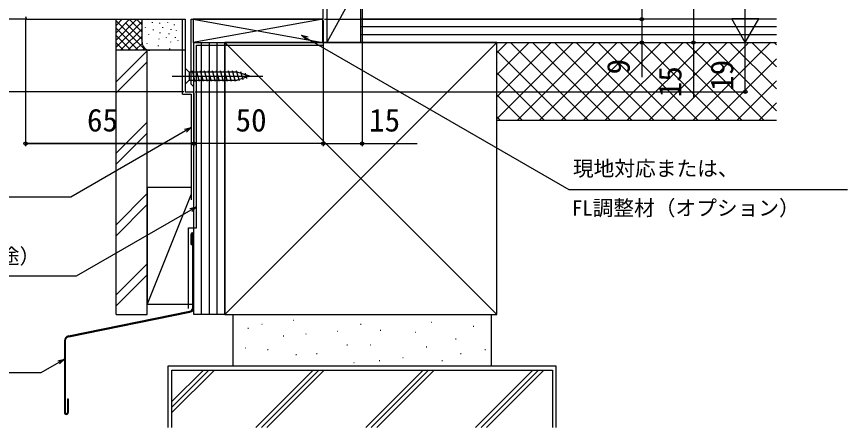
# Model space of a CAD drawing. Units: millimetres, scale not verified. Extents: x -525 to 525, y -783 to 779.
# Drawn here: x -351.5 to -30.6, y -168.3 to -9.7 of the extents above; entities that cross this region are included whole.
import ezdxf
from ezdxf.enums import TextEntityAlignment as Align

# ---------------------------------------------------------------- set-up
doc = ezdxf.new("R2010")
doc.units = ezdxf.units.MM
doc.header["$LTSCALE"] = 4
for name, color, linetype in [('0-2_YKK_11', 7, 'Continuous'), ('0-4_YKK_13', 4, 'Continuous'), ('0-6_YKK_D', 6, 'Continuous'), ('0-8_YSS_K', 3, 'Continuous'), ('0-9_YSS_KE', 3, 'Continuous')]:
    doc.layers.add(name, color=color, linetype=linetype)
doc.styles.add('ＭＳ ゴシック', font='')
doc.styles.get('ＭＳ ゴシック').set_extended_font_data('MS Gothic')

msp = doc.modelspace()

# ---------------------------------------------------------------- linework, layer by layer
at = {"layer": '0-2_YKK_11'}
msp.add_lwpolyline([(-347, -10.7), (-286.4, -10.7), (-286.4, -38.7), (-283, -38.7), (-283, -36.8), (-283.5, -36.3), (-284, -35.8), (-284, -10.7), (-233, -10.7), (-233, -6.458), (-233.12, -6.275), (-233.12, -5.725), (-233, -5.542), (-233, -2.9)], dxfattribs=at)
msp.add_arc((-347, -9.7), 1, 180.00001, 269.99999, dxfattribs=at)
at = {"layer": '0-4_YKK_13'}
for p, q in [((-283.199, -10.7), (-233.2, -19.7)), ((-233.2, -10.7), (-283.199, -19.7)), ((-286.4, -29.6), (-286.4, -35.8)), ((-286.4, -29.6), (-284.85, -31.15)), ((-266.316, -31.15), (-284.85, -31.15)), ((-284.85, -31.15), (-284.85, -34.25)), ((-282.424, -34.8), (-283.549, -30.6)), ((-280.871, -34.8), (-281.996, -30.6)), ((-279.318, -34.8), (-280.443, -30.6)), ((-277.765, -34.8), (-278.89, -30.6)), ((-276.212, -34.8), (-277.337, -30.6)), ((-274.659, -34.8), (-275.784, -30.6)), ((-273.106, -34.8), (-274.231, -30.6)), ((-271.553, -34.8), (-272.679, -30.6)), ((-270, -34.8), (-271.126, -30.6)), ((-268.447, -34.8), (-269.573, -30.6)), ((-266.894, -34.8), (-268.02, -30.6)), ((-265.411, -34.541), (-266.467, -30.6)), ((-261.4, -32.7), (-266.316, -31.15)), ((-263.979, -34.09), (-264.792, -31.054)), ((-262.547, -33.638), (-263.096, -31.588)), ((-291.4, -32.7), (-256.4, -32.7)), ((-286.4, -35.8), (-284.85, -34.25)), ((-284.85, -34.25), (-266.316, -34.25)), ((-261.4, -32.7), (-266.316, -34.25))]:
    msp.add_line(p, q, dxfattribs=at)
msp.add_lwpolyline([(-283.199, -10.7), (-283.199, -19.7), (-233.2, -19.7), (-233.2, -10.7)], close=True, dxfattribs=at)
at = {"layer": '0-6_YKK_D'}
for p, q in [((-110, 19.3), (-110, -10.7)), ((-218, 16.3), (-218, -59.7)), ((-70, -19.7), (-70, -1.513)), ((-348, -10.7), (-369, -10.7)), ((-348, -10.7), (-369, -10.7)), ((-348, -10.7), (-348, -59.7)), ((-347.999, -10.649), (-347.999, -59.7)), ((-233, -11.2), (-233, -59.7)), ((-232.5, -10.7), (-109, -10.7)), ((-232.5, -10.7), (-109, -10.7)), ((-70, -19.7), (-75.25, -10.607)), ((-64.75, -10.607), (-75.25, -10.607)), ((-70, -19.7), (-64.75, -10.607)), ((-255.328, -19.7), (-69, -19.7)), ((-232.329, -19.7), (-89.001, -19.7)), ((-232.2, -19.7), (-69, -19.7)), ((-232.2, -19.7), (-109, -19.7)), ((-70, -38.7), (-70, -19.7)), ((-286.9, -38.7), (-369, -38.7)), ((-283, -39.2), (-283, -59.7)), ((-283, -39.2), (-283, -59.7)), ((-283, -39.2), (-283, -59.7)), ((-282.499, -38.7), (-69, -38.7)), ((-233, -40.7), (-233, -59.7)), ((-283, -58.7), (-348, -58.7)), ((-347.999, -58.7), (-283, -58.7)), ((-233, -58.7), (-283, -58.7))]:
    msp.add_line(p, q, dxfattribs=at)
for points in [[(-90.001, -4.704), (-90.001, -19.7), (-90.001, -40.977)], [(-110, -10.7), (-110, -19.7), (-110, -33.068)], [(-239.531, -18.705), (-241.397, -16.838), (-238.847, -17.521)], [(-241.397, -16.838), (-239.189, -18.113), (-138.128, -76.461), (-30.559, -76.461)], [(-283.999, -52.491), (-286.207, -53.766), (-330.517, -79.348), (-420.928, -79.348)], [(-286.549, -53.174), (-283.999, -52.491), (-285.866, -54.358)], [(-233, -58.7), (-218, -58.7), (-196.723, -58.7)], [(-281.97, -83.094), (-284.178, -84.369), (-328.488, -109.951), (-413.448, -109.951)], [(-284.52, -83.777), (-281.97, -83.094), (-283.837, -84.961)], [(-332.999, -141.943), (-335.207, -143.218), (-342.111, -147.204), (-422.165, -147.204)], [(-335.549, -142.627), (-332.999, -141.943), (-334.866, -143.81)]]:
    msp.add_lwpolyline(points, dxfattribs=at)
for centre in [(-110, -10.7), (-110, -10.7), (-110, -19.7), (-90.001, -19.7), (-70, -38.7), (-348, -58.7), (-347.999, -58.7), (-283, -58.7), (-283, -58.7), (-283, -58.7), (-233, -58.7), (-233, -58.7), (-218, -58.7)]:
    msp.add_circle(centre, 0.637, dxfattribs=at)
at = {"layer": '0-8_YSS_K'}
for p, q in [((-218.499, 4.3), (-231.672, -19.7)), ((-312.999, -22.7), (-312.999, -10.7)), ((-312.999, -18.729), (-304.969, -10.7)), ((-312.999, -15.901), (-307.798, -10.7)), ((-312.999, -13.073), (-310.626, -10.7)), ((-312.999, -11.386), (-301.685, -22.7)), ((-312.999, -21.558), (-302.999, -11.558)), ((-309.327, -12.229), (-302.999, -18.558)), ((-308.028, -10.7), (-302.999, -15.729)), ((-305.2, -10.7), (-302.999, -12.901)), ((-302.999, -19.7), (-302.999, -10.7)), ((-299.056, -11.86), (-299.056, -12.06)), ((-296.263, -12.121), (-296.263, -12.321)), ((-293.225, -11.949), (-293.225, -12.149)), ((-290.572, -12.747), (-290.572, -12.947)), ((-58.002, -10.7), (-218.499, -10.7)), ((-312.999, -14.215), (-304.514, -22.7)), ((-311.313, -22.7), (-302.999, -14.386)), ((-301.771, -13.869), (-301.771, -14.069)), ((-298.673, -14.701), (-298.673, -14.901)), ((-296.164, -15.889), (-296.164, -16.089)), ((-295.067, -13.792), (-295.067, -13.992)), ((-291.89, -14.588), (-291.89, -14.788)), ((-289.838, -15.017), (-289.838, -15.217)), ((-58.002, -13.7), (-218.499, -13.7)), ((-312.999, -17.043), (-307.342, -22.7)), ((-308.484, -22.7), (-302.999, -17.215)), ((-300.503, -16.557), (-300.503, -16.757)), ((-296.498, -18.226), (-296.498, -18.426)), ((-293.705, -17.623), (-293.705, -17.823)), ((-292.657, -16.223), (-292.657, -16.423)), ((-290.172, -17.688), (-290.172, -17.888)), ((-289.216, -18.782), (-289.216, -18.982)), ((-58.002, -16.7), (-218.499, -16.7)), ((-312.999, -19.872), (-310.17, -22.7)), ((-305.656, -22.7), (-302.981, -20.025)), ((-302.827, -22.7), (-302.033, -21.905)), ((-301.171, -19.895), (-301.171, -20.095)), ((-296.832, -20.896), (-296.832, -21.096)), ((-292.342, -22.055), (-292.342, -22.255)), ((-292.009, -19.385), (-292.009, -19.585)), ((-282.999, -19.7), (-270.999, -19.7)), ((-282.999, -124.7), (-282.999, -19.7)), ((-282.999, -26.7), (-282.999, -19.7)), ((-279.999, -124.7), (-279.999, -19.7)), ((-276.999, -124.7), (-276.999, -19.7)), ((-273.999, -124.7), (-273.999, -19.7)), ((-270.999, -19.7), (-165.999, -124.7)), ((-270.999, -124.7), (-270.999, -19.7)), ((-270.999, -124.7), (-165.999, -19.7)), ((-165.999, -49.182), (-136.496, -19.679)), ((-165.999, -40.697), (-144.987, -19.685)), ((-165.999, -32.211), (-153.478, -19.691)), ((-165.999, -23.726), (-161.97, -19.697)), ((-130.726, -49.675), (-160.705, -19.696)), ((-158.026, -49.694), (-128.004, -19.673)), ((-122.247, -49.668), (-152.225, -19.69)), ((-149.534, -49.688), (-119.513, -19.666)), ((-113.768, -49.662), (-143.746, -19.684)), ((-142.999, -19.7), (-58.002, -19.7)), ((-141.043, -49.682), (-111.021, -19.66)), ((-105.289, -49.656), (-135.267, -19.678)), ((-132.552, -49.676), (-102.53, -19.654)), ((-96.81, -49.65), (-126.788, -19.672)), ((-124.06, -49.67), (-94.038, -19.648)), ((-88.33, -49.644), (-118.309, -19.666)), ((-115.569, -49.664), (-85.547, -19.642)), ((-79.851, -49.638), (-109.83, -19.659)), ((-107.077, -49.657), (-77.056, -19.636)), ((-71.372, -49.632), (-101.35, -19.653)), ((-98.586, -49.651), (-68.564, -19.63)), ((-62.893, -49.626), (-92.871, -19.647)), ((-90.095, -49.645), (-60.073, -19.623)), ((-58.002, -46.031), (-84.392, -19.641)), ((-58.002, -37.546), (-75.913, -19.635)), ((-58.002, -29.061), (-67.434, -19.629)), ((-58.002, -20.576), (-58.955, -19.623)), ((-299.999, -22.7), (-312.999, -22.7)), ((-300.999, -22.895), (-312.999, -34.895)), ((-286.499, -22.7), (-299.999, -22.7)), ((-139.205, -49.681), (-165.999, -22.887)), ((-300.999, -27.138), (-312.999, -39.138)), ((-81.603, -49.639), (-58.002, -26.038)), ((-147.684, -49.687), (-165.999, -31.372)), ((-73.112, -49.633), (-58.002, -34.523)), ((-156.164, -49.693), (-165.999, -39.858)), ((-64.62, -49.627), (-58.002, -43.008)), ((-300.999, -50.469), (-312.999, -62.469)), ((-164.643, -49.699), (-165.999, -48.343)), ((-165.999, -49.7), (-58.002, -49.7)), ((-300.999, -54.711), (-312.999, -66.711)), ((-300.999, -78.042), (-312.999, -90.042)), ((-283.999, -78.2), (-300.999, -120.7)), ((-312.999, -94.285), (-300.999, -82.285)), ((-300.999, -105.17), (-312.999, -117.17)), ((-300.999, -109.413), (-312.999, -121.413)), ((-270.999, -124.7), (-282.999, -124.7)), ((-244.681, -126.94), (-244.481, -126.94)), ((-191.342, -127.697), (-191.142, -127.697)), ((-262.083, -129.967), (-261.883, -129.967)), ((-256.787, -128.454), (-256.587, -128.454)), ((-227.658, -131.102), (-227.458, -131.102)), ((-218.579, -128.454), (-218.379, -128.454)), ((-211.013, -130.723), (-210.813, -130.723)), ((-197.395, -131.48), (-197.195, -131.48)), ((-175.076, -129.21), (-174.876, -129.21)), ((-248.464, -132.993), (-248.264, -132.993)), ((-239.764, -132.237), (-239.564, -132.237)), ((-181.885, -134.128), (-181.685, -134.128)), ((-263.218, -137.533), (-263.018, -137.533)), ((-223.875, -136.398), (-223.675, -136.398)), ((-214.796, -136.398), (-214.596, -136.398)), ((-193.234, -137.154), (-193.034, -137.154)), ((-254.517, -138.289), (-254.317, -138.289)), ((-243.546, -140.181), (-243.346, -140.181)), ((-235.602, -139.802), (-235.402, -139.802)), ((-179.993, -139.802), (-179.793, -139.802)), ((-170.536, -138.289), (-170.336, -138.289)), ((-221.227, -143.207), (-221.027, -143.207)), ((-211.392, -142.45), (-211.192, -142.45)), ((-202.313, -141.316), (-202.113, -141.316)), ((-187.181, -142.45), (-186.981, -142.45)), ((-291.497, -168.301), (-291.497, -146.2)), ((-291.497, -146.2), (-144.497, -146.2)), ((-291.497, -162.616), (-275.082, -146.2)), ((-291.497, -160.494), (-277.203, -146.2)), ((-291.497, -158.373), (-279.324, -146.2)), ((-258.999, -168.301), (-236.898, -146.2)), ((-256.878, -168.301), (-234.776, -146.2)), ((-254.756, -168.301), (-232.655, -146.2)), ((-194.471, -146.2), (-216.573, -168.301)), ((-214.451, -168.301), (-192.35, -146.2)), ((-190.229, -146.2), (-212.33, -168.301)), ((-174.146, -168.301), (-152.045, -146.2)), ((-172.025, -168.301), (-149.924, -146.2)), ((-169.903, -168.301), (-147.802, -146.2)), ((-144.497, -146.2), (-144.497, -168.301))]:
    msp.add_line(p, q, dxfattribs=at)
msp.add_lwpolyline([(-231.672, -19.7), (-218.499, -19.7), (-218.499, 4.3), (-231.672, 4.3)], close=True, dxfattribs=at)
msp.add_lwpolyline([(-283.999, -75.7), (-300.999, -75.7), (-300.999, -120.7), (-283.799, -120.7)], dxfattribs=at)
msp.add_arc((-299.999, -19.7), 3, 180, 270, dxfattribs=at)
at = {"layer": '0-9_YSS_KE'}
for p, q in [((-218.499, -19.7), (-218.499, 4.3)), ((-287.4, -39.697), (-287.4, -10.7)), ((-281.999, -20.7), (-232.999, -20.7)), ((-281.966, -91.2), (-281.999, -20.7)), ((-218.499, -19.7), (-58.002, -19.7)), ((-165.999, -124.7), (-165.999, -19.7)), ((-312.999, -124.7), (-312.999, -22.7)), ((-285.097, -122.415), (-285.066, -91.2)), ((-285.066, -91.2), (-281.966, -91.2)), ((-283.999, -97.7), (-283.999, -93.7)), ((-283.349, -121.852), (-283.349, -93.7)), ((-282.999, -121.852), (-282.999, -93.7)), ((-331.398, -132.975), (-284.67, -123.468)), ((-331.328, -133.318), (-284.6, -123.811)), ((-312.999, -124.7), (-300.999, -124.7)), ((-270.999, -124.7), (-165.999, -124.7)), ((-267.999, -124.7), (-267.999, -144.7)), ((-267.999, -124.7), (-167.999, -124.7)), ((-167.999, -144.7), (-167.999, -124.7)), ((-332.999, -134.935), (-332.999, -162.551)), ((-332.649, -134.935), (-332.649, -162.551)), ((-292.997, -144.7), (-292.997, -168.301)), ((-167.999, -144.7), (-267.999, -144.7)), ((-331.849, -157.301), (-331.849, -162.551)), ((-331.849, -157.301), (-331.499, -157.301)), ((-331.499, -157.301), (-331.499, -162.551))]:
    msp.add_line(p, q, dxfattribs=at)
for points in [[(-165.999, -19.7), (-270.999, -19.7), (-270.999, -124.7)], [(-300.999, -124.7), (-300.999, -22.7), (-312.999, -22.7)], [(-287.4, -39.697), (-283.999, -39.697), (-283.999, -80.399)], [(-283.999, -97.7), (-283.649, -97.7), (-283.649, -93.7)], [(-142.997, -168.301), (-142.997, -144.7), (-292.997, -144.7)]]:
    msp.add_lwpolyline(points, dxfattribs=at)
for centre, radius, start, end in [((-283.499, -93.7), 0.5, 0, 180), ((-283.499, -93.7), 0.15, 0, 180), ((-284.999, -121.852), 1.65, 281.5, 0), ((-284.999, -121.852), 2, 281.5, 0), ((-330.999, -134.935), 2, 101.5, 180), ((-330.999, -134.935), 1.65, 101.5, 180), ((-332.249, -162.551), 0.75, 180, 0), ((-332.249, -162.551), 0.4, 180, 0)]:
    msp.add_arc(centre, radius, start, end, dxfattribs=at)

# ---------------------------------------------------------------- texts
at = {"layer": '0-6_YKK_D', "style": 'ＭＳ ゴシック'}
for s, p in [('9', (-112, -32.023)), ('19', (-72, -38.37)), ('15', (-92.001, -40.818))]:
    msp.add_text(s, height=8.798, rotation=90, dxfattribs=at).set_placement(p, align=Align.BOTTOM_LEFT)
for s, height, p in [('65', 8.798, (-324.261, -56.7)), ('65', 8.798, (-324.261, -56.7)), ('50', 8.798, (-266.864, -56.7)), ('15', 8.798, (-215.291, -56.7)), ('現地対応または、', 5.865, (-136.582, -73.022)), ('FL調整材（オプション）', 5.865, (-136.946, -88.265)), ('防水シート（別途）', 5.865, (-414.318, -106.893))]:
    msp.add_text(s, height=height, dxfattribs=at).set_placement(p, align=Align.BOTTOM_LEFT)

doc.saveas('drawing.dxf')
